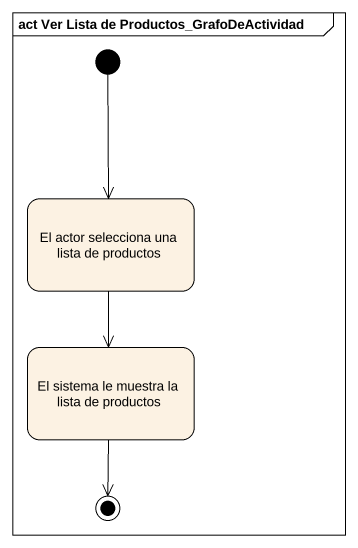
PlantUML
@startuml
mainframe act Ver Lista de Productos_GrafoDeActividad
hide empty description
state "El actor selecciona una lista de productos" as El_actor_selecciona_una
state "El sistema le muestra la lista de productos" as El_sistema_le_muestra_la
[*] --> El_actor_selecciona_una
El_actor_selecciona_una --> El_sistema_le_muestra_la
El_sistema_le_muestra_la --> [*]
@enduml
